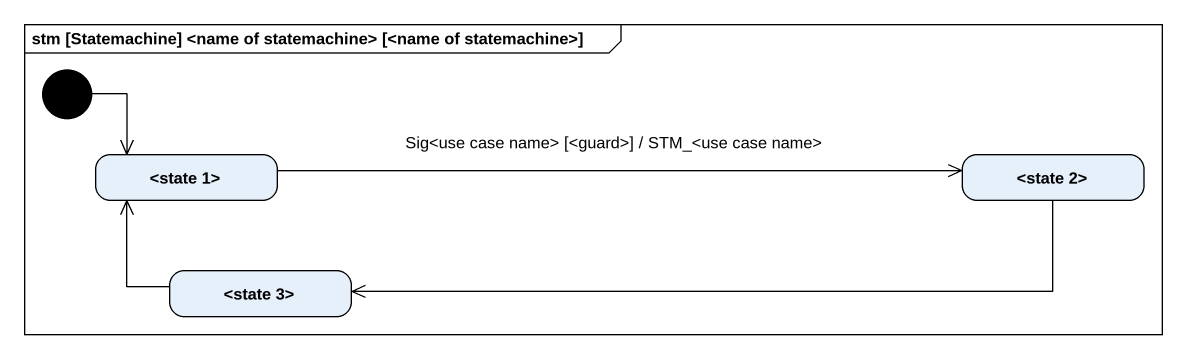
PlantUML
@startuml
mainframe stm [Statemachine] <name of statemachine> [<name of statemachine>]
hide empty description
state "<state 1>" as state_1
state "<state 2>" as state_2
state "<state 3>" as state_3
[*] --> state_1
state_1 -right-> state_2 : Sig<use case name> [<guard>] / STM_<use case name>
state_2 -left-> state_3
state_3 -up-> state_1
@enduml
